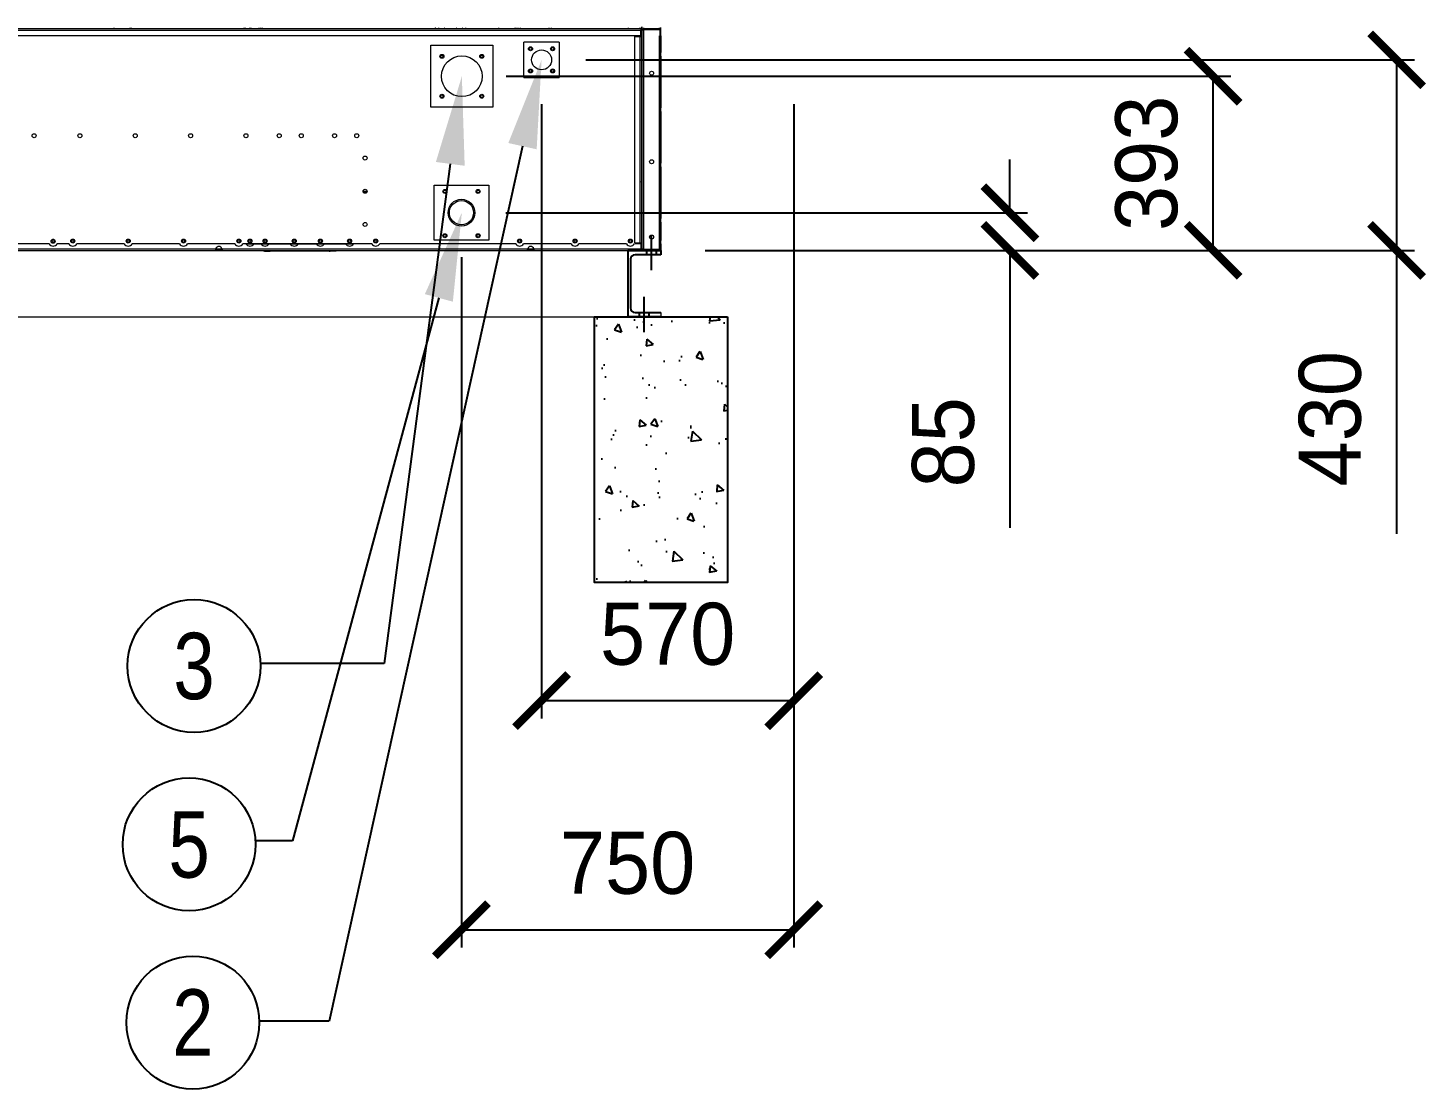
# Model space of a CAD drawing. Header units: millimetres. Extents: x 2280 to 31687, y 1787 to 22582.
# Drawn here: x 23201 to 26358, y 6627 to 9022 of the extents above; entities that cross this region are included whole.
import ezdxf
from ezdxf import colors
from ezdxf.entities.mleader import LeaderData, LeaderLine
from ezdxf.enums import TextEntityAlignment as Align
from ezdxf.math import Vec2, Vec3

# ---------------------------------------------------------------- set-up
doc = ezdxf.new("R2010")
doc.units = ezdxf.units.MM
doc.linetypes.add('CENTERX2', pattern=[4, 2.5, -0.5, 0.5, -0.5])
doc.layers.add('냉각탑_dim', color=1, linetype='Continuous')
doc.layers.add('냉각탑_text', color=3, linetype='Continuous')
doc.styles.add('HY울릉도L', font='')
doc.styles.get("Standard").update_dxf_attribs({"font": 'arial.ttf'})
doc.styles.get('HY울릉도L').set_extended_font_data('HY울릉도L')
doc.dimstyles.new('성지DIM', dxfattribs={"dimtxt": 3.5, "dimasz": 3, "dimexe": 1, "dimexo": 2.5, "dimgap": 2, "dimtad": 1, "dimdec": 0, "dimzin": 3, "dimdsep": 46, "dimtxsty": 'HY울릉도L', "dimblk": 'ARCHTICK', "dimcen": -2, "dimclrd": 256, "dimclre": 256, "dimclrt": 7, "dimadec": 0, "dimazin": 0, "dimtfac": 1, "dimtdec": 0, "dimtofl": 0, "dimtmove": 0, "dimatfit": 3, "dimfxl": 1, "dimtolj": 1, "dimtzin": 0, "dimlwe": -1, "dimarcsym": 0})

# ---------------------------------------------------------------- blocks, each defined once
blk = doc.blocks.new('_ArchTick')
at = {"color": 0, "linetype": 'ByBlock', "const_width": 0.15}
blk.add_lwpolyline([(-0.5, -0.5), (0.5, 0.5)], dxfattribs=at)
blk = doc.blocks.new('*D366')
at = {"layer": 'Defpoints', "color": 0, "transparency": 16777216}
for p in [(24180.3, 8604.8), (24630.7, 8519.8), (25418.6, 8519.8)]:
    blk.add_point(p, dxfattribs=at)
at = {"layer": '냉각탑_dim', "lineweight": -2, "transparency": 16777216}
for p, q in [((25418.6, 8604.8), (25418.6, 8724.8)), ((25418.6, 8519.8), (25418.6, 7893.2))]:
    blk.add_line(p, q, dxfattribs=at)
at = {"layer": '냉각탑_dim', "transparency": 16777216}
for p, q in [((24280.3, 8604.8), (25458.6, 8604.8)), ((24730.7, 8519.8), (25458.6, 8519.8))]:
    blk.add_line(p, q, dxfattribs=at)
at = {"layer": '냉각탑_dim', "lineweight": -2, "transparency": 16777216, "xscale": 120, "yscale": 120, "zscale": 120}
for p, rotation in [((25418.6, 8604.8), 270), ((25418.6, 8519.8), 90)]:
    blk.add_blockref('_ArchTick', p, dxfattribs=dict(at, rotation=rotation))
at = {"layer": '냉각탑_dim', "color": 7, "transparency": 16777216, "insert": (25268.6, 8086.5), "char_height": 140, "attachment_point": 5, "rotation": 90, "style": 'HY울릉도L'}
blk.add_mtext('\\A1;85', dxfattribs=at)
blk = doc.blocks.new('*D367')
at = {"layer": 'Defpoints', "color": 0, "transparency": 16777216}
for p in [(24181.2, 8912.8), (25877.7, 8912.8), (24630.7, 8519.8)]:
    blk.add_point(p, dxfattribs=at)
at = {"layer": '냉각탑_dim', "transparency": 16777216}
for p, q in [((24281.2, 8912.8), (25917.7, 8912.8)), ((24730.7, 8519.8), (25917.7, 8519.8))]:
    blk.add_line(p, q, dxfattribs=at)
at = {"layer": '냉각탑_dim', "lineweight": -2, "transparency": 16777216}
blk.add_line((25877.7, 8519.8), (25877.7, 8912.8), dxfattribs=at)
at = {"layer": '냉각탑_dim', "lineweight": -2, "transparency": 16777216, "xscale": 120, "yscale": 120, "zscale": 120}
for p, rotation in [((25877.7, 8912.8), 90), ((25877.7, 8519.8), 270)]:
    blk.add_blockref('_ArchTick', p, dxfattribs=dict(at, rotation=rotation))
at = {"layer": '냉각탑_dim', "color": 7, "transparency": 16777216, "insert": (25727.7, 8716.3), "char_height": 140, "attachment_point": 5, "rotation": 90, "style": 'HY울릉도L'}
blk.add_mtext('\\A1;393', dxfattribs=at)
blk = doc.blocks.new('*D368')
at = {"layer": 'Defpoints', "color": 0, "transparency": 16777216}
for p in [(24361.2, 8949.8), (24630.7, 8519.8), (26292, 8519.8)]:
    blk.add_point(p, dxfattribs=at)
at = {"layer": '냉각탑_dim', "transparency": 16777216}
for p, q in [((24461.2, 8949.8), (26332, 8949.8)), ((24730.7, 8519.8), (26332, 8519.8))]:
    blk.add_line(p, q, dxfattribs=at)
at = {"layer": '냉각탑_dim', "lineweight": -2, "transparency": 16777216}
for p, q in [((26292, 8949.8), (26292, 8519.8)), ((26292, 8519.8), (26292, 7879.8))]:
    blk.add_line(p, q, dxfattribs=at)
at = {"layer": '냉각탑_dim', "lineweight": -2, "transparency": 16777216, "xscale": 120, "yscale": 120, "zscale": 120}
for p, rotation in [((26292, 8949.8), 90), ((26292, 8519.8), 270)]:
    blk.add_blockref('_ArchTick', p, dxfattribs=dict(at, rotation=rotation))
at = {"layer": '냉각탑_dim', "color": 7, "transparency": 16777216, "insert": (26142, 8139.8), "char_height": 140, "attachment_point": 5, "rotation": 90, "style": 'HY울릉도L'}
blk.add_mtext('\\A1;430', dxfattribs=at)
blk = doc.blocks.new('*D369')
at = {"layer": 'Defpoints', "color": 0, "transparency": 16777216}
for p in [(24361.2, 8949.8), (24930.7, 8949.8), (24930.7, 7503.3)]:
    blk.add_point(p, dxfattribs=at)
at = {"layer": '냉각탑_dim', "transparency": 16777216}
for p, q in [((24361.2, 8849.8), (24361.2, 7463.3)), ((24930.7, 8849.8), (24930.7, 7463.3))]:
    blk.add_line(p, q, dxfattribs=at)
at = {"layer": '냉각탑_dim', "lineweight": -2, "transparency": 16777216}
blk.add_line((24361.2, 7503.3), (24930.7, 7503.3), dxfattribs=at)
at = {"layer": '냉각탑_dim', "lineweight": -2, "transparency": 16777216, "xscale": 120, "yscale": 120, "zscale": 120, "rotation": 180}
blk.add_blockref('_ArchTick', (24361.2, 7503.3), dxfattribs=at)
at = {"layer": '냉각탑_dim', "lineweight": -2, "transparency": 16777216, "xscale": 120, "yscale": 120, "zscale": 120}
blk.add_blockref('_ArchTick', (24930.7, 7503.3), dxfattribs=at)
at = {"layer": '냉각탑_dim', "color": 7, "transparency": 16777216, "insert": (24646, 7653.3), "char_height": 140, "attachment_point": 5, "style": 'HY울릉도L'}
blk.add_mtext('\\A1;570', dxfattribs=at)
blk = doc.blocks.new('*D370')
at = {"layer": 'Defpoints', "color": 0, "transparency": 16777216}
for p in [(24180.3, 8604.8), (24930.7, 8604.8), (24930.7, 6986.2)]:
    blk.add_point(p, dxfattribs=at)
at = {"layer": '냉각탑_dim', "transparency": 16777216}
for p, q in [((24180.3, 8504.8), (24180.3, 6946.2)), ((24930.7, 8504.8), (24930.7, 6946.2))]:
    blk.add_line(p, q, dxfattribs=at)
at = {"layer": '냉각탑_dim', "lineweight": -2, "transparency": 16777216}
blk.add_line((24180.3, 6986.2), (24930.7, 6986.2), dxfattribs=at)
at = {"layer": '냉각탑_dim', "lineweight": -2, "transparency": 16777216, "xscale": 120, "yscale": 120, "zscale": 120, "rotation": 180}
blk.add_blockref('_ArchTick', (24180.3, 6986.2), dxfattribs=at)
at = {"layer": '냉각탑_dim', "lineweight": -2, "transparency": 16777216, "xscale": 120, "yscale": 120, "zscale": 120}
blk.add_blockref('_ArchTick', (24930.7, 6986.2), dxfattribs=at)
at = {"layer": '냉각탑_dim', "color": 7, "transparency": 16777216, "insert": (24555.5, 7136.2), "char_height": 140, "attachment_point": 5, "style": 'HY울릉도L'}
blk.add_mtext('\\A1;750', dxfattribs=at)
blk = doc.blocks.new('2')
at = {"color": 7, "lineweight": 20}
for p, q in [((24585, 9019.8), (21376.4, 9019.8)), ((24585, 9016.4), (21376.4, 9016.4)), ((22199.2, 9004.8), (23848.2, 9004.8)), ((21408.3, 8519.8), (24553.1, 8519.8))]:
    blk.add_line(p, q, dxfattribs=at)
at = {"color": 7, "lineweight": 20, "ltscale": 0.000833334}
for p, q in [((23395, 9021.8), (23395, 9019.8)), ((23730, 9021.8), (23730, 9019.8)), ((24264, 9021.8), (24264, 9019.8)), ((24584.7, 8536.8), (24584.7, 8534.8))]:
    blk.add_line(p, q, dxfattribs=at)
at = {"color": 7, "lineweight": 20, "ltscale": 0.000832431}
for p, q in [((23432.2, 9019.8), (23432.2, 9021.8)), ((23435, 9019.8), (23435, 9021.8)), ((23690, 9019.8), (23690, 9021.8)), ((23692.8, 9019.8), (23692.8, 9021.8)), ((24301.2, 9019.8), (24301.2, 9021.8)), ((24304, 9019.8), (24304, 9021.8))]:
    blk.add_line(p, q, dxfattribs=at)
at = {"color": 7, "lineweight": 20, "ltscale": 0.000833333}
for p, q in [((23702.2, 9019.8), (23702.2, 9021.8)), ((23705.6, 9019.8), (23705.6, 9021.8)), ((23723.8, 9019.8), (23723.8, 9021.8)), ((23727.2, 9019.8), (23727.2, 9021.8)), ((24556.7, 9021.8), (24556.7, 9019.8)), ((24583.3, 9019.8), (24583.3, 9021.8)), ((24583.3, 9002.8), (24583.3, 9004.8)), ((24584.7, 9004.8), (24584.7, 9002.8)), ((24584.7, 9002.8), (24586.7, 9002.8)), ((24628.7, 9004.8), (24630.7, 9004.8)), ((24628.7, 9004), (24630.7, 9004)), ((24630.7, 9004), (24628.7, 9004)), ((24588.7, 8669.8), (24586.7, 8669.8)), ((24588.7, 8664.8), (24586.7, 8664.8)), ((24583.3, 8534.8), (24583.3, 8536.8)), ((23626, 8521.8), (23626, 8519.8)), ((23639.5, 8521.8), (23639.5, 8519.8)), ((23735.2, 8517.8), (23735.2, 8519.8)), ((23895.2, 8517.8), (23895.2, 8519.8)), ((24330, 8521.8), (24330, 8519.8)), ((24343.5, 8521.8), (24343.5, 8519.8))]:
    blk.add_line(p, q, dxfattribs=at)
at = {"color": 7, "lineweight": 20, "ltscale": 0.307}
blk.add_line((23848.2, 9004.8), (24585, 9004.8), dxfattribs=at)
at = {"color": 7, "lineweight": 20, "ltscale": 0.001149}
for p, q in [((24119.9, 9021.8), (24121.8, 9019.8)), ((24120.4, 9021.8), (24122.3, 9019.8)), ((24127.6, 9021.8), (24129.5, 9019.8)), ((24143, 9019.8), (24141.1, 9021.8)), ((24168.7, 9021.8), (24170.6, 9019.8)), ((24184.1, 9019.8), (24182.2, 9021.8)), ((24191.3, 9019.8), (24189.4, 9021.8))]:
    blk.add_line(p, q, dxfattribs=at)
at = {"color": 7, "lineweight": 20, "ltscale": 0.00083243}
for p, q in [((24308.4, 9019.8), (24308.4, 9021.8)), ((24313.6, 9019.8), (24313.6, 9021.8)), ((24378.2, 9019.8), (24378.2, 9021.8)), ((24383.4, 9019.8), (24383.4, 9021.8)), ((24383.6, 9019.8), (24383.6, 9021.8))]:
    blk.add_line(p, q, dxfattribs=at)
at = {"color": 7, "lineweight": 20, "ltscale": 0.004833}
for p, q in [((24571.7, 9002.8), (24583.3, 9002.8)), ((24585, 9004.8), (24585, 9016.4)), ((24628.7, 9004.8), (24628.7, 9016.4)), ((24630.7, 9004.8), (24630.7, 9016.4)), ((24571.7, 8536.8), (24583.3, 8536.8)), ((24585, 8534.8), (24585, 8523.2)), ((23735.2, 8517.8), (23746.8, 8517.8)), ((23895.2, 8517.8), (23883.6, 8517.8))]:
    blk.add_line(p, q, dxfattribs=at)
at = {"color": 7, "lineweight": 20, "ltscale": 0.194167}
for p, q in [((24571.7, 8536.8), (24571.7, 9002.8)), ((24583.3, 9002.8), (24583.3, 8536.8)), ((24586.7, 9002.8), (24586.7, 8536.8))]:
    blk.add_line(p, q, dxfattribs=at)
at = {"color": 7, "lineweight": 20, "ltscale": 0.001417}
for p, q in [((24583.3, 9002.8), (24586.7, 9002.8)), ((24585, 9019.8), (24585, 9016.4)), ((24583.3, 8536.8), (24586.7, 8536.8)), ((24585, 8519.8), (24585, 8523.2)), ((24627.3, 8521.5), (24630.7, 8521.5))]:
    blk.add_line(p, q, dxfattribs=at)
at = {"color": 7, "lineweight": 20, "ltscale": 0.000882011}
blk.add_line((24584.7, 9022), (24584.7, 9019.8), dxfattribs=at)
at = {"color": 7, "lineweight": 20, "ltscale": 0.000708333}
for p, q in [((24585, 9017.8), (24586.7, 9017.8)), ((24585, 9016.9), (24586.7, 9016.9)), ((24585, 8522.7), (24586.7, 8522.7)), ((24585, 8521.8), (24586.7, 8521.8)), ((24592.1, 8521.5), (24592.1, 8519.8)), ((24628.7, 8521.5), (24628.7, 8519.8))]:
    blk.add_line(p, q, dxfattribs=at)
at = {"color": 7, "lineweight": 20, "ltscale": 0.003208}
blk.add_line((24586.7, 9024.6), (24586.7, 9016.9), dxfattribs=at)
at = {"color": 7, "lineweight": 20, "ltscale": 0.000375}
for p, q in [((24586.7, 9016.9), (24586.7, 9017.8)), ((24586.7, 9016.9), (24586.7, 9017.8)), ((24586.7, 8522.7), (24586.7, 8521.8)), ((24586.7, 8522.7), (24586.7, 8521.8)), ((24586.7, 8522.7), (24586.7, 8521.8)), ((24586.7, 8522.7), (24586.7, 8521.8)), ((24586.7, 8522.7), (24586.7, 8521.8)), ((24586.7, 8522.7), (24586.7, 8521.8))]:
    blk.add_line(p, q, dxfattribs=at)
at = {"color": 7, "lineweight": 20, "ltscale": 0.005875}
for p, q in [((24586.7, 9002.8), (24586.7, 9016.9)), ((24628.7, 9018.1), (24628.7, 9004)), ((24586.7, 8522.7), (24586.7, 8536.8))]:
    blk.add_line(p, q, dxfattribs=at)
at = {"color": 7, "lineweight": 20, "ltscale": 0.00337}
blk.add_line((24588.7, 9016.5), (24588.7, 9024.6), dxfattribs=at)
at = {"color": 7, "lineweight": 20, "ltscale": 0.2055}
blk.add_line((24588.7, 8523.2), (24588.7, 9016.4), dxfattribs=at)
at = {"color": 7, "lineweight": 20, "ltscale": 0.001131}
for p, q in [((24589.4, 9018.1), (24592.1, 9018.1)), ((24589.4, 8521.5), (24592.1, 8521.5))]:
    blk.add_line(p, q, dxfattribs=at)
at = {"color": 7, "lineweight": 20, "ltscale": 0.000414935}
for p, q in [((24590.4, 9018.1), (24589.7, 9018.9)), ((24587.7, 8672.8), (24588.4, 8673.5)), ((24590.4, 8521.5), (24589.7, 8520.8))]:
    blk.add_line(p, q, dxfattribs=at)
at = {"color": 7, "lineweight": 20, "ltscale": 0.000833944}
blk.add_line((24592.1, 9019.8), (24592.1, 9021.8), dxfattribs=at)
at = {"color": 7, "lineweight": 20, "ltscale": 0.014667}
for p, q in [((24627.3, 9019.8), (24592.1, 9019.8)), ((24627.3, 8521.5), (24592.1, 8521.5))]:
    blk.add_line(p, q, dxfattribs=at)
at = {"color": 7, "lineweight": 20, "ltscale": 0.000708334}
blk.add_line((24592.1, 9018.1), (24592.1, 9019.8), dxfattribs=at)
at = {"color": 7, "lineweight": 20, "ltscale": 0.01525}
for p, q in [((24592.1, 9018.1), (24628.7, 9018.1)), ((24628.7, 8519.8), (24592.1, 8519.8))]:
    blk.add_line(p, q, dxfattribs=at)
at = {"color": 7, "lineweight": 20, "ltscale": 0.206917}
blk.add_line((24592.1, 8521.5), (24592.1, 9018.1), dxfattribs=at)
at = {"color": 7, "lineweight": 20, "ltscale": 0.000833304}
blk.add_line((24627.3, 9019.8), (24627.3, 9021.8), dxfattribs=at)
at = {"color": 7, "lineweight": 20, "ltscale": 0.201042}
for p, q in [((24627.3, 8521.5), (24627.3, 9004)), ((24630.7, 8521.5), (24630.7, 9004))]:
    blk.add_line(p, q, dxfattribs=at)
at = {"color": 7, "lineweight": 20, "ltscale": 0.000583333}
blk.add_line((24628.7, 9004), (24627.3, 9004), dxfattribs=at)
at = {"color": 7, "lineweight": 20, "ltscale": 0.000332419}
blk.add_line((24628.7, 9004.8), (24628.7, 9004), dxfattribs=at)
at = {"color": 7, "lineweight": 20, "ltscale": 0.002832}
blk.add_line((24630.7, 9016.4), (24630.7, 9023.2), dxfattribs=at)
at = {"color": 7, "lineweight": 20, "ltscale": 0.00033333}
blk.add_line((24630.7, 9004), (24630.7, 9004.8), dxfattribs=at)
at = {"color": 7, "lineweight": 20, "ltscale": 0.011892}
blk.add_line((24630.7, 9004), (24630.7, 8975.5), dxfattribs=at)
at = {"color": 7, "lineweight": 20, "ltscale": 0.058333}
for p, q in [((24111.2, 8842.8), (24111.2, 8982.8)), ((24111.2, 8982.8), (24251.2, 8982.8)), ((24251.2, 8982.8), (24251.2, 8842.8)), ((24251.2, 8842.8), (24111.2, 8842.8))]:
    blk.add_line(p, q, dxfattribs=at)
at = {"color": 7, "lineweight": 20, "ltscale": 0.044444}
for p, q in [((24401.2, 8989.8), (24321.2, 8989.8)), ((24321.2, 8909.8), (24321.2, 8989.8)), ((24401.2, 8989.8), (24401.2, 8909.8)), ((24321.2, 8909.8), (24401.2, 8909.8))]:
    blk.add_line(p, q, dxfattribs=at)
at = {"color": 7, "lineweight": 20, "ltscale": 0.003608}
for p, q in [((24630.7, 8975.5), (24630.7, 8966.8)), ((24630.7, 8958.2), (24630.7, 8966.8)), ((24630.7, 8850.5), (24630.7, 8841.8)), ((24630.7, 8833.2), (24630.7, 8841.8)), ((24630.7, 8725.5), (24630.7, 8716.8)), ((24630.7, 8708.2), (24630.7, 8716.8)), ((24630.7, 8600.5), (24630.7, 8591.8)), ((24630.7, 8583.2), (24630.7, 8591.8)), ((24630.7, 8550.5), (24630.7, 8541.8)), ((24630.7, 8533.2), (24630.7, 8541.8))]:
    blk.add_line(p, q, dxfattribs=at)
at = {"color": 7, "lineweight": 20, "ltscale": 0.044866}
for p, q in [((24630.7, 8958.2), (24630.7, 8850.5)), ((24630.7, 8833.2), (24630.7, 8725.5)), ((24630.7, 8708.2), (24630.7, 8600.5))]:
    blk.add_line(p, q, dxfattribs=at)
at = {"color": 7, "lineweight": 20, "ltscale": 0.003726}
blk.add_line((23958.2, 8653.7), (23967.1, 8653.7), dxfattribs=at)
at = {"color": 7, "lineweight": 20, "ltscale": 0.002875}
blk.add_line((23959.2, 8650.3), (23966.1, 8650.3), dxfattribs=at)
at = {"color": 7, "lineweight": 20, "ltscale": 0.051667}
blk.add_line((24118.3, 8666.8), (24242.3, 8666.8), dxfattribs=at)
at = {"color": 7, "lineweight": 20, "ltscale": 0.05}
for p, q in [((24118.3, 8542.8), (24118.3, 8666.8)), ((24242.3, 8666.8), (24242.3, 8542.8))]:
    blk.add_line(p, q, dxfattribs=at)
at = {"color": 7, "lineweight": 20, "ltscale": 2.97138e-06}
for p, q in [((24586.7, 8681.4), (24586.7, 8681.4)), ((24586.7, 8676.4), (24586.7, 8676.5)), ((24586.7, 8671.4), (24586.7, 8671.5)), ((24586.7, 8666.5), (24586.7, 8666.4))]:
    blk.add_line(p, q, dxfattribs=at)
at = {"color": 7, "lineweight": 20, "ltscale": 0.000833171}
for p, q in [((24586.7, 8666.6), (24588.7, 8666.6)), ((24586.7, 8664.8), (24588.7, 8664.8))]:
    blk.add_line(p, q, dxfattribs=at)
at = {"color": 7, "lineweight": 20, "ltscale": 0.000547189}
blk.add_line((24587.4, 8673.5), (24588.7, 8673.5), dxfattribs=at)
at = {"color": 7, "lineweight": 20, "ltscale": 0.000834318}
for p, q in [((24630.7, 8649.8), (24630.7, 8649.8)), ((24630.7, 8539.8), (24630.7, 8539.8))]:
    blk.add_line(p, q, dxfattribs=at)
at = {"color": 7, "lineweight": 20, "ltscale": 0.000834992}
blk.add_line((24630.7, 8646.6), (24630.7, 8646.6), dxfattribs=at)
at = {"color": 7, "lineweight": 20, "ltscale": 0.013616}
blk.add_line((24630.7, 8583.2), (24630.7, 8550.5), dxfattribs=at)
at = {"color": 7, "lineweight": 20, "ltscale": 0.007604}
blk.add_line((23249.3, 8534.8), (23030.4, 8534.8), dxfattribs=at)
at = {"color": 7, "lineweight": 20, "ltscale": 1.93507e-05}
blk.add_line((23258.2, 8529.3), (23258.3, 8529.3), dxfattribs=at)
at = {"color": 7, "lineweight": 20, "ltscale": 0.0111}
blk.add_line((23293.8, 8534.8), (23267.2, 8534.8), dxfattribs=at)
at = {"color": 7, "lineweight": 20, "ltscale": 0.044641}
for p, q in [((23418.8, 8534.8), (23311.7, 8534.8)), ((23543.8, 8534.8), (23436.7, 8534.8)), ((23668.8, 8534.8), (23561.7, 8534.8)), ((23793.8, 8534.8), (23686.7, 8534.8)), ((23852.8, 8534.8), (23745.7, 8534.8)), ((23918.8, 8534.8), (23811.7, 8534.8)), ((23977.8, 8534.8), (23870.7, 8534.8)), ((24302.8, 8534.8), (23995.7, 8534.8)), ((24427.8, 8534.8), (24320.7, 8534.8)), ((24552.8, 8534.8), (24445.7, 8534.8))]:
    blk.add_line(p, q, dxfattribs=at)
at = {"color": 7, "lineweight": 20, "ltscale": 0.023808}
blk.add_line((23693.8, 8534.8), (23936.7, 8534.8), dxfattribs=at)
at = {"color": 7, "lineweight": 20, "ltscale": 0.006725}
blk.add_line((23727.8, 8534.8), (23711.7, 8534.8), dxfattribs=at)
at = {"color": 7, "lineweight": 20, "ltscale": 0.00439}
blk.add_line((24242.3, 8542.8), (24118.3, 8542.8), dxfattribs=at)
at = {"color": 7, "lineweight": 20, "ltscale": 0.005987}
blk.add_line((24585, 8534.8), (24570.7, 8534.8), dxfattribs=at)
at = {"color": 7, "lineweight": 20, "ltscale": 0.000128159}
blk.add_line((24586.4, 8536.8), (24586.7, 8536.8), dxfattribs=at)
at = {"color": 7, "lineweight": 20, "ltscale": 0.000832339}
blk.add_line((24586.7, 8524.8), (24588.7, 8524.8), dxfattribs=at)
at = {"color": 1, "linetype": 'CENTERX2', "ltscale": 50}
for p, q in [((24609.7, 8474.8), (24609.7, 8554.8)), ((24593.2, 8334.8), (24593.2, 8414.8))]:
    blk.add_line(p, q, dxfattribs=at)
at = {"color": 7, "lineweight": 20, "ltscale": 0.001168}
blk.add_line((24630.7, 8534.8), (24630.7, 8532), dxfattribs=at)
at = {"color": 7, "lineweight": 20, "ltscale": 0.00485}
blk.add_line((24630.7, 8533.2), (24630.7, 8521.5), dxfattribs=at)
at = {"color": 7, "lineweight": 20, "ltscale": 0.003775}
blk.add_line((24630.7, 8523.2), (24630.7, 8532.3), dxfattribs=at)
at = {"color": 7, "lineweight": 20, "ltscale": 0.171731}
for p, q in [((22635.6, 8523.2), (23213.7, 8523.2)), ((23213.7, 8523.2), (23625.9, 8523.2))]:
    blk.add_line(p, q, dxfattribs=at)
at = {"color": 7, "lineweight": 20, "ltscale": 0.17433}
blk.add_line((23207.6, 8519.8), (23626, 8519.8), dxfattribs=at)
at = {"color": 7, "lineweight": 20, "ltscale": 0.005698}
for p, q in [((23625.9, 8523.2), (23639.6, 8523.2)), ((24329.9, 8523.2), (24343.6, 8523.2))]:
    blk.add_line(p, q, dxfattribs=at)
at = {"color": 7, "lineweight": 20, "ltscale": 0.005614}
for p, q in [((23626, 8521.8), (23639.5, 8521.8)), ((23626, 8519.8), (23639.5, 8519.8)), ((24330, 8521.8), (24343.5, 8521.8)), ((24330, 8519.8), (24343.5, 8519.8))]:
    blk.add_line(p, q, dxfattribs=at)
at = {"color": 7, "lineweight": 20, "ltscale": 0.412719}
blk.add_line((23639.5, 8519.8), (24330, 8519.8), dxfattribs=at)
at = {"color": 7, "lineweight": 20, "ltscale": 0.412635}
blk.add_line((23639.6, 8523.2), (24329.9, 8523.2), dxfattribs=at)
at = {"color": 7, "lineweight": 20, "ltscale": 0.000833651}
for p, q in [((23733.2, 8517.8), (23733.2, 8519.8)), ((23897.2, 8517.8), (23897.2, 8519.8))]:
    blk.add_line(p, q, dxfattribs=at)
at = {"color": 7, "lineweight": 20, "ltscale": 0.056667}
blk.add_line((23897.2, 8517.8), (23733.2, 8517.8), dxfattribs=at)
at = {"color": 7, "lineweight": 20, "ltscale": 0.100651}
blk.add_line((24343.5, 8519.8), (24585, 8519.8), dxfattribs=at)
at = {"color": 7, "lineweight": 20, "ltscale": 0.100609}
blk.add_line((24343.6, 8523.2), (24585, 8523.2), dxfattribs=at)
at = {"color": 7, "lineweight": 20, "ltscale": 0.004083}
blk.add_line((24553.1, 8519.8), (24562.9, 8519.8), dxfattribs=at)
at = {"color": 7, "lineweight": 25, "ltscale": 0.125}
for p, q in [((24555.7, 8519.8), (24630.7, 8519.8)), ((24630.7, 8369.8), (24555.7, 8369.8))]:
    blk.add_line(p, q, dxfattribs=at)
at = {"ltscale": 25}
blk.add_line((24555.7, 8519.8), (24555.7, 8369.8), dxfattribs=at)
at = {"color": 7, "lineweight": 25, "ltscale": 0.091667}
blk.add_line((24562.2, 8499.8), (24562.2, 8389.8), dxfattribs=at)
at = {"color": 7, "lineweight": 20, "ltscale": 0.026917}
blk.add_line((24627.5, 8519.8), (24562.9, 8519.8), dxfattribs=at)
at = {"color": 7, "lineweight": 25, "ltscale": 0.05125}
for p, q in [((24630.7, 8509.8), (24572.2, 8509.8)), ((24572.2, 8379.8), (24630.7, 8379.8))]:
    blk.add_line(p, q, dxfattribs=at)
at = {"color": 7, "lineweight": 20, "ltscale": 0.002958}
blk.add_line((24592.1, 8519.8), (24585, 8519.8), dxfattribs=at)
at = {"color": 7, "lineweight": 20, "ltscale": 0.000837582}
blk.add_line((24586.7, 8523), (24588.7, 8523), dxfattribs=at)
at = {"color": 7, "lineweight": 20, "ltscale": 0.000374986}
blk.add_line((24586.7, 8521.8), (24586.7, 8522.7), dxfattribs=at)
for p, q in [((24598.7, 8509.8), (24598.7, 8519.8)), ((24620.7, 8509.8), (24620.7, 8519.8)), ((24582.2, 8369.8), (24582.2, 8379.8)), ((24604.2, 8369.8), (24604.2, 8379.8))]:
    blk.add_line(p, q)
at = {"lineweight": 20}
for p in [(24628.7, 8519.8), (24630.7, 8521.5)]:
    blk.add_line(p, (24630.7, 8519.8), dxfattribs=at)
at = {"color": 7, "lineweight": 25, "ltscale": 0.008333}
blk.add_line((24630.7, 8519.8), (24630.7, 8509.8), dxfattribs=at)
at = {"lineweight": 5}
blk.add_line((21405.7, 8369.8), (24555.7, 8369.8), dxfattribs=at)
at = {"color": 7, "lineweight": 15, "ltscale": 0.0625}
blk.add_line((24630.7, 8379.8), (24630.7, 8369.8), dxfattribs=at)
at = {"color": 7, "lineweight": 20}
for centre, radius in [((24336.2, 8974.8), 4.5), ((24336.2, 8974.8), 3), ((24361.2, 8949.8), 22.5), ((24386.2, 8974.8), 4.5), ((24386.2, 8974.8), 3), ((24136.2, 8957.8), 3), ((24181.2, 8912.8), 46), ((24226.2, 8957.8), 3), ((24336.2, 8924.8), 4.5), ((24336.2, 8924.8), 3), ((24386.2, 8924.8), 4.5), ((24386.2, 8924.8), 3), ((24609.7, 8919.8), 4.5), ((24136.2, 8867.8), 3), ((24226.2, 8867.8), 3), ((23215.4, 8778.7), 4.5), ((23318.7, 8778.7), 4.5), ((23443.7, 8778.7), 4.5), ((23568.7, 8778.7), 4.5), ((23693.7, 8778.7), 4.5), ((23768.7, 8778.7), 4.5), ((23818.7, 8778.7), 4.5), ((23893.7, 8778.7), 4.5), ((23943.7, 8778.7), 4.5), ((23962.7, 8728.2), 4.5), ((24609.7, 8719.8), 4.5), ((23962.7, 8653.2), 4.5), ((24142.8, 8652.8), 4.5), ((24142.8, 8652.8), 3), ((24217.8, 8652.8), 4.5), ((24217.8, 8652.8), 3), ((24180.3, 8604.8), 30.2), ((24180.3, 8604.8), 27.3), ((23962.7, 8578.2), 4.5), ((24142.8, 8552.8), 4.5), ((24142.8, 8552.8), 3), ((24217.8, 8552.8), 4.5), ((24217.8, 8552.8), 3), ((23258.2, 8540.3), 4.5), ((23258.2, 8540.8), 3), ((23302.7, 8540.8), 4.5), ((23302.7, 8540.8), 3), ((23427.7, 8540.8), 4.5), ((23427.7, 8540.8), 3), ((23552.7, 8540.8), 4.5), ((23552.7, 8540.8), 3), ((23677.7, 8540.8), 4.5), ((23677.7, 8540.8), 3), ((23702.7, 8540.8), 4.5), ((23702.7, 8540.8), 3), ((23736.7, 8540.8), 4.5), ((23736.7, 8540.8), 3), ((23802.7, 8540.8), 4.5), ((23802.7, 8540.8), 3), ((23861.7, 8540.8), 4.5), ((23861.7, 8540.8), 3), ((23927.7, 8540.8), 4.5), ((23927.7, 8540.8), 3), ((23986.7, 8540.8), 4.5), ((23986.7, 8540.8), 3), ((24311.7, 8540.8), 4.5), ((24311.7, 8540.8), 3), ((24436.7, 8540.8), 4.5), ((24436.7, 8540.8), 3), ((24561.7, 8540.8), 4.5), ((24561.7, 8540.8), 3), ((24609.7, 8549.8), 4.5)]:
    blk.add_circle(centre, radius, dxfattribs=at)
at = {"lineweight": 5}
for centre in [(24136.2, 8957.8), (24226.2, 8957.8), (24136.2, 8867.8), (24226.2, 8867.8)]:
    blk.add_circle(centre, 4.5, dxfattribs=at)
at = {"color": 7, "lineweight": 20}
for centre, radius, start, end in [((24583.3, 9016.4), 3.4, 0, 0.7721), ((24592.1, 9016.4), 3.4, 90, 180), ((24627.3, 9016.4), 3.4, 0, 90), ((24581.5, 8784.6), 5.2, 0, 0.6924), ((24590.1, 8675.2), 3.4, 180, 245.6843), ((24627.5, 8664.6), 5.2, 52.0246, 52.0532), ((24583.3, 8558.4), 3.4, 0, 0.2366), ((23258.2, 8539.3), 10, 206.7437, 333.2563), ((23258.2, 8539.8), 4.5, 3.185, 176.8155), ((23302.7, 8539.3), 10, 206.7437, 333.2563), ((23427.7, 8539.3), 10, 206.7437, 333.2563), ((23552.7, 8539.3), 10, 206.7437, 333.2563), ((23632.7, 8521.7), 7, 12.3734, 167.6266), ((23677.7, 8539.3), 10, 206.7437, 333.2563), ((23702.7, 8539.3), 10, 206.7437, 333.2563), ((23736.7, 8539.3), 10, 206.7437, 333.2563), ((23802.7, 8539.3), 10, 206.7437, 333.2563), ((23861.7, 8539.3), 10, 206.7437, 333.2563), ((23927.7, 8539.3), 10, 206.7437, 333.2563), ((23986.7, 8539.3), 10, 206.7437, 333.2563), ((24311.7, 8539.3), 10, 206.7437, 333.2563), ((24336.7, 8521.7), 7, 12.3734, 167.6266), ((24436.7, 8539.3), 10, 206.7437, 333.2563), ((24561.7, 8539.3), 10, 206.7437, 333.2563), ((23642.3, 8520.9), 16.6, 171.9124, 179.4428), ((23623.2, 8520.9), 16.6, 0.5572, 8.0877), ((23746.8, 8521.2), 3.4, 270, 335.6983), ((23746.8, 8521.2), 1.4, 270, 271.888), ((23883.6, 8521.2), 3.4, 204.3017, 270), ((23883.6, 8521.2), 1.4, 268.112, 270), ((24346.3, 8520.9), 16.6, 171.9124, 179.4428), ((24327.2, 8520.9), 16.6, 0.5572, 8.0877), ((24583.3, 8523.2), 3.4, 299.9991, 335.6839), ((24592.1, 8523.2), 3.4, 180, 270), ((24627.3, 8523.2), 3.4, 294.3156, 330), ((24627.5, 8525), 5.2, 283.3156, 307.9754)]:
    blk.add_arc(centre, radius, start, end, dxfattribs=at)
at = {"color": 7, "lineweight": 25}
for centre, start, end in [((24572.2, 8499.8), 90, 180), ((24572.2, 8389.8), 180, 270)]:
    blk.add_arc(centre, 10, start, end, dxfattribs=at)
at = {"color": 7, "lineweight": 20}
for centre, major_axis, ratio, start_param, end_param in [((24583.3, 8831.7), (3.4, 0), 0.087156, 0, 0.009032), ((24583.3, 8681.4), (3.4, 0), 0.999969, 0, 0.017333), ((24583.3, 8676.4), (3.4, 0), 0.999969, 0, 0.015352), ((24583.3, 8676.4), (3.4, 0), 0.999969, 0, 0.015332), ((24583.3, 8671.4), (3.4, 0), 0.999969, 0, 0.013059), ((24583.3, 8671.4), (3.4, 0), 0.999969, 6.283185, 6.29622), ((24583.3, 8666.4), (3.4, 0), 0.999969, 6.283185, 6.293406), ((24583.3, 8641.3), (-3.4, 0), 0.999969, 3.125622, 3.141593), ((24583.3, 8636.3), (-3.4, 0), 0.999969, 3.125622, 3.141593), ((24583.3, 8631.3), (-3.4, 0), 0.999969, 3.131366, 3.141593)]:
    blk.add_ellipse(centre, major_axis=major_axis, ratio=ratio, start_param=start_param, end_param=end_param, dxfattribs=at)
for points in [[(24589.4, 9018.1), (24589.2, 9017.8), (24589, 9017.5), (24588.8, 9017.1), (24588.7, 9016.8), (24588.7, 9016.4)], [(24587.4, 8673.5), (24587.2, 8673.9), (24587, 8674.2), (24586.8, 8674.6), (24586.7, 8674.9), (24586.7, 8675.2)], [(23626, 8521.8), (23625.9, 8521.8), (23625.9, 8521.9), (23625.8, 8521.9), (23625.8, 8522), (23625.8, 8522)], [(23639.7, 8522), (23639.7, 8522), (23639.6, 8521.9), (23639.6, 8521.9), (23639.5, 8521.8), (23639.5, 8521.8)], [(24330, 8521.8), (24329.9, 8521.8), (24329.9, 8521.9), (24329.8, 8521.9), (24329.8, 8522), (24329.8, 8522)], [(24343.7, 8522), (24343.7, 8522), (24343.6, 8521.9), (24343.6, 8521.9), (24343.5, 8521.8), (24343.5, 8521.8)], [(24589.4, 8521.5), (24589.2, 8521.9), (24589, 8522.2), (24588.8, 8522.6), (24588.7, 8522.9), (24588.7, 8523.2)]]:
    blk.add_open_spline(points, degree=5, dxfattribs=at)
for points, knots in [([(23626, 8519.8), (23625.9, 8519.8), (23625.9, 8519.9), (23625.8, 8520), (23625.8, 8520.3), (23625.7, 8520.6), (23625.7, 8520.8), (23625.7, 8520.9), (23625.7, 8521.1)], [0, 0, 0, 0, 0, 0, 3.009, 3.009, 3.009, 4.870321, 4.870321, 4.870321, 4.870321, 4.870321, 4.870321]), ([(23639.7, 8521.1), (23639.7, 8520.7), (23639.7, 8520.4), (23639.7, 8520.2), (23639.6, 8519.9), (23639.5, 8519.9), (23639.5, 8519.9), (23639.5, 8519.8), (23639.5, 8519.8)], [0, 0, 0, 0, 0, 0, 3.956241, 3.956241, 3.956241, 4.866694, 4.866694, 4.866694, 4.866694, 4.866694, 4.866694]), ([(24330, 8519.8), (24329.9, 8519.8), (24329.9, 8519.9), (24329.8, 8520), (24329.8, 8520.3), (24329.7, 8520.6), (24329.7, 8520.8), (24329.7, 8520.9), (24329.7, 8521.1)], [0, 0, 0, 0, 0, 0, 3.009, 3.009, 3.009, 4.870321, 4.870321, 4.870321, 4.870321, 4.870321, 4.870321]), ([(24343.7, 8521.1), (24343.7, 8520.7), (24343.7, 8520.4), (24343.7, 8520.2), (24343.6, 8519.9), (24343.5, 8519.9), (24343.5, 8519.9), (24343.5, 8519.8), (24343.5, 8519.8)], [0, 0, 0, 0, 0, 0, 3.956241, 3.956241, 3.956241, 4.866694, 4.866694, 4.866694, 4.866694, 4.866694, 4.866694])]:
    blk.add_open_spline(points, degree=5, knots=knots, dxfattribs=at)

msp = doc.modelspace()

# ---------------------------------------------------------------- hatches: boundary and pattern name
h = msp.add_hatch()
h.set_pattern_fill('AR-CONC', color=4, angle=-90)
h.set_pattern_definition([(320, (-177502.76, 343149.83), (-15.939086, -182.18467), [19.05, -209.55]), (265, (-177502.76, 343149.83), (191.056845, 35.24342), [15.24, -167.64058]), (10.451445, (-177504.1, 343134.65), (175.11775, -146.94125), [16.19001, -178.090245]), (316.1842, (-177451.96, 343149.83), (-42.04233, -271.07904), [28.575, -314.325]), (6.63556, (-177455.47, 343127.24), (247.42612, -237.40413), [24.28502, -267.1356]), (261.18415, (-177451.96, 343149.83), (247.42612, -237.40413), [22.85997, -251.45973]), (291, (-177464.66, 343124.43), (-102.2652, -151.61439), [19.05, -209.55]), (236, (-177464.66, 343124.43), (184.18797, -61.80203), [15.24, -167.64]), (341.451445, (-177473.19, 343111.8), (81.92277, -213.41642), [16.19001, -178.08994]), (307.5, (-177502.765, 343149.833), (84.555039, -3.088603), [0, -165.608, 0, -170.18, 0, -168.275]), (277.5, (-177502.765, 343149.83), (100.180575, -66.819663), [0, -97.028, 0, -161.798, 0, -64.135]), (237.5, (-177502.765, 343206.475), (-5.728744, -135.590595), [0, -63.5, 0, -198.12, 0, -262.89]), (227.5, (-177502.76, 343231.88), (25.42649, -148.12918), [0, -82.55, 0, -131.572, 0, -186.69])])
h.paths.add_polyline_path([(24480.7, 8369.9), (24480.7, 7769.9), (24780.7, 7769.7), (24780.7, 8369.7)])

# ---------------------------------------------------------------- linework, layer by layer
at = {"ltscale": 500, "elevation": 0}
msp.add_lwpolyline([(24780.7, 8369.8), (24780.7, 7769.8), (24480.7, 7769.8), (24480.7, 8369.8)], close=True, dxfattribs=at)
at = {"layer": '냉각탑_dim', "linetype": 'ByBlock', "lineweight": -3}
for centre in [(23576.4, 7581.5), (23565.3, 7178.7), (23573.7, 6776.5)]:
    msp.add_circle(centre, 150, dxfattribs=at)

# ---------------------------------------------------------------- block references
msp.add_blockref('2', (0, 0))

# ---------------------------------------------------------------- texts
at = {"layer": '냉각탑_text', "width": 0.8}
for s, p in [('3', (23576.4, 7581.5)), ('5', (23565.3, 7178.7)), ('2', (23573.7, 6776.5))]:
    msp.add_text(s, height=150, dxfattribs=at).set_placement(p, align=Align.MIDDLE_CENTER)

# ---------------------------------------------------------------- dimensions: what is measured, and where the dimension line sits
at = {"layer": '냉각탑_dim'}
for base, p1, picture, middle in [((26292, 8519.8), (24361.2, 8949.8), '*D368', (26142, 8139.8)), ((25418.6, 8519.8), (24180.3, 8604.8), '*D366', (25268.6, 8086.5))]:
    dim = msp.add_linear_dim(base=base, p1=p1, p2=(24630.7, 8519.8), angle=90, dimstyle='성지DIM', override={"dimscale": 40}, dxfattribs=at)
    dim.commit()
    dim.dimension.update_dxf_attribs({"geometry": picture, "text_midpoint": middle})
dim = msp.add_linear_dim(base=(25877.7, 8912.8), p1=(24630.7, 8519.8), p2=(24181.2, 8912.8), angle=90, dimstyle='성지DIM', override={"dimscale": 40}, dxfattribs=at)
dim.commit()
dim.dimension.update_dxf_attribs({"geometry": '*D367', "text_midpoint": (25877.7, 8716.3), "dimtype": 160})
for base, p1, p2, picture, middle in [((24930.7334716, 7503.287814), (24361.2334715, 8949.8459343), (24930.7334716, 8949.8459343), '*D369', (24645.9834715, 7653.287814)), ((24930.7, 6986.2), (24180.3, 8604.8), (24930.7, 8604.8), '*D370', (24555.5, 7136.2))]:
    dim = msp.add_linear_dim(base=base, p1=p1, p2=p2, dimstyle='성지DIM', override={"dimscale": 40}, dxfattribs=at)
    dim.commit()
    dim.dimension.update_dxf_attribs({"geometry": picture, "text_midpoint": middle})

# ---------------------------------------------------------------- leaders
at = {"layer": '냉각탑_dim', "lineweight": -3}
ml = msp.add_multileader_mtext('Standard', dxfattribs=at)
ml.set_content('')
ml.set_leader_properties(color=256)
ml.build(insert=Vec2(0, 0))
ml.multileader.update_dxf_attribs({"text_right_attachment_type": 6, "dogleg_length": 5, "arrow_head_size": 199.5, "scale": 30})
ctx = ml.context
ctx.base_point, ctx.scale, ctx.char_height, ctx.arrow_head_size, ctx.landing_gap_size, ctx.plane_origin = Vec3(23723.7, 6779.7), 30, 7.18, 199.5, 3.59, Vec3(23745.2, 7643.8)
ctx.right_attachment, ctx.text_align_type = 6, 2
notes = []
notes.append((ctx, [(0, (1, 1, 0), (23881.2, 6779.7), (-1, 0), 157.5, [(0, [(24361.2, 8949.8)], 0, [])])]))
ctx.mtext, ml.multileader.dxf.content_type = None, 0
ml = msp.add_multileader_mtext('Standard', dxfattribs=at)
ml.set_content('')
ml.set_leader_properties(color=256)
ml.build(insert=Vec2(0, 0))
ml.multileader.update_dxf_attribs({"text_right_attachment_type": 6, "dogleg_length": 5, "arrow_head_size": 199.5, "scale": 30})
ctx = ml.context
ctx.base_point, ctx.scale, ctx.char_height, ctx.arrow_head_size, ctx.landing_gap_size, ctx.plane_origin = Vec3(23726.3, 7586.8), 30, 7.18, 199.5, 3.59, Vec3(23346.9, 7195.4)
ctx.right_attachment, ctx.text_align_type = 6, 2
notes.append((ctx, [(0, (1, 1, 0), (24005.8, 7586.8), (-1, 0), 279.5, [(0, [(24181.2, 8912.8)], 0, [])])]))
ctx.mtext, ml.multileader.dxf.content_type = None, 0
ml = msp.add_multileader_mtext('Standard', dxfattribs=at)
ml.set_content('')
ml.set_leader_properties(color=256)
ml.build(insert=Vec2(0, 0))
ml.multileader.update_dxf_attribs({"text_right_attachment_type": 6, "dogleg_length": 5, "arrow_head_size": 199.5, "scale": 30})
ctx = ml.context
ctx.base_point, ctx.scale, ctx.char_height, ctx.arrow_head_size, ctx.landing_gap_size, ctx.plane_origin = Vec3(23715.1, 7186.5), 30, 7.18, 199.5, 3.59, Vec3(24337.6, 6907.4)
ctx.right_attachment, ctx.text_align_type = 6, 2
notes.append((ctx, [(0, (1, 1, 0), (23798.6, 7186.5), (-1, 0), 83.5, [(0, [(24181.2, 8605.1)], 0, [])])]))
ctx.mtext, ml.multileader.dxf.content_type = None, 0
for ctx, leaders in notes:
    for number, flags, end, landing, length, lines in leaders:
        leader = LeaderData()
        leader.index, (leader.has_last_leader_line, leader.has_dogleg_vector, leader.attachment_direction) = number, flags
        leader.last_leader_point, leader.dogleg_vector, leader.dogleg_length = Vec3(end), Vec3(landing), length
        for number, points, colour, breaks in lines:
            line = LeaderLine()
            line.index, line.vertices, line.color, line.breaks = number, Vec3.list(points), colors.encode_raw_color(colour), breaks
            leader.lines.append(line)
        ctx.leaders.append(leader)

doc.saveas('drawing.dxf')
